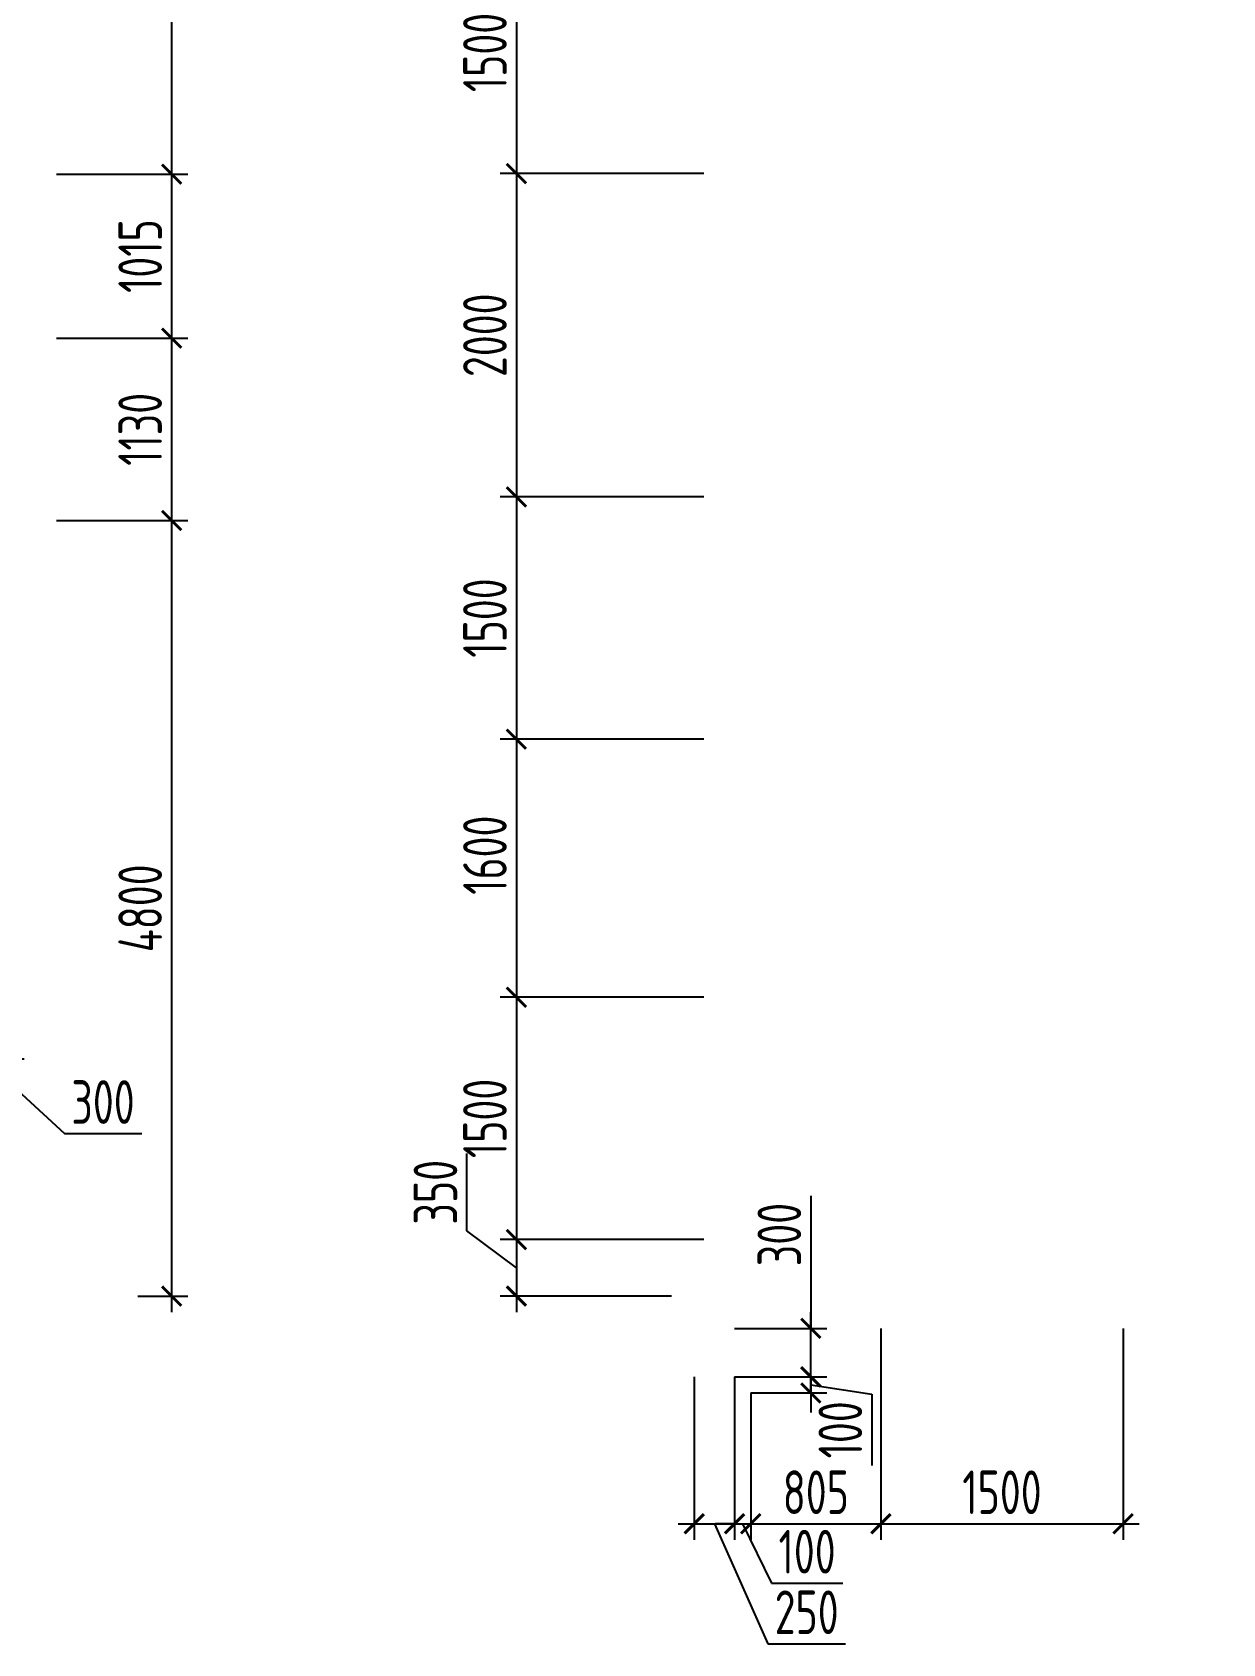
# Model space of a CAD drawing. Header units: millimetres. Extents: x -350007 to 536090, y -888 to 198380.
# Drawn here: x -160289 to -152915, y 59503 to 69480 of the extents above; entities that cross this region are included whole.
import ezdxf

# ---------------------------------------------------------------- set-up
doc = ezdxf.new("R2010")
doc.units = ezdxf.units.MM
doc.layers.add('АР_Размеры нов.', color=15, linetype='Continuous', lineweight=0)
doc.styles.add('ISOCPEUR', font='isocpeur.ttf', dxfattribs={"width": 0.7})
doc.dimstyles.new('R_100', dxfattribs={"dimtxt": 270, "dimasz": 120, "dimexe": 100, "dimexo": 0, "dimgap": 60, "dimtad": 1, "dimdec": 0, "dimrnd": 5, "dimzin": 0, "dimdsep": 46, "dimtxsty": 'ISOCPEUR', "dimblk": 'ARCHTICK', "dimcen": 0, "dimdle": 100, "dimclrd": 256, "dimclre": 256, "dimclrt": 256, "dimadec": 0, "dimazin": 0, "dimtfac": 2, "dimtdec": 0, "dimtofl": 0, "dimtmove": 1, "dimatfit": 3, "dimfxl": 1, "dimtvp": 3, "dimtolj": 1, "dimtzin": 0, "dimarcsym": 0})

# ---------------------------------------------------------------- blocks, each defined once
blk = doc.blocks.new('_ArchTick')
at = {"color": 0, "linetype": 'ByBlock', "const_width": 0.15}
blk.add_lwpolyline([(-0.5, -0.5), (0.5, 0.5)], dxfattribs=at)
blk = doc.blocks.new('*D2783')
at = {"layer": 'АР_Размеры нов.', "lineweight": -2, "ltscale": 100, "transparency": 16777216}
for p, q in [((-157290.2, 70205), (-157290.2, 68505)), ((-156128.9, 70105), (-157390.2, 70105)), ((-156128.9, 68605), (-157390.2, 68605))]:
    blk.add_line(p, q, dxfattribs=at)
at = {"layer": 'АР_Размеры нов.', "lineweight": -2, "ltscale": 100, "transparency": 16777216, "xscale": 120, "yscale": 120, "zscale": 120}
for p, rotation in [((-157290.2, 70105), 90), ((-157290.2, 68605), 270)]:
    blk.add_blockref('_ArchTick', p, dxfattribs=dict(at, rotation=rotation))
at = {"layer": 'АР_Размеры нов.', "ltscale": 100, "transparency": 16777216, "insert": (-157485.2, 69355), "char_height": 270, "attachment_point": 5, "rotation": 90, "style": 'ISOCPEUR'}
blk.add_mtext('\\A1;1500', dxfattribs=at)
blk = doc.blocks.new('*D2784')
at = {"layer": 'АР_Размеры нов.', "lineweight": -2, "ltscale": 100, "transparency": 16777216}
for p, q in [((-157290.2, 68705), (-157290.2, 66503.5)), ((-156128.9, 68605), (-157390.2, 68605)), ((-156128.9, 66603.5), (-157390.2, 66603.5))]:
    blk.add_line(p, q, dxfattribs=at)
at = {"layer": 'АР_Размеры нов.', "lineweight": -2, "ltscale": 100, "transparency": 16777216, "xscale": 120, "yscale": 120, "zscale": 120}
for p, rotation in [((-157290.2, 68605), 90), ((-157290.2, 66603.5), 270)]:
    blk.add_blockref('_ArchTick', p, dxfattribs=dict(at, rotation=rotation))
at = {"layer": 'АР_Размеры нов.', "ltscale": 100, "transparency": 16777216, "insert": (-157485.2, 67604.3), "char_height": 270, "attachment_point": 5, "rotation": 90, "style": 'ISOCPEUR'}
blk.add_mtext('\\A1;2000', dxfattribs=at)
blk = doc.blocks.new('*D2785')
at = {"layer": 'АР_Размеры нов.', "lineweight": -2, "ltscale": 100, "transparency": 16777216}
for p, q in [((-157290.2, 66703.5), (-157290.2, 65003.5)), ((-156128.9, 66603.5), (-157390.2, 66603.5)), ((-156128.9, 65103.5), (-157390.2, 65103.5))]:
    blk.add_line(p, q, dxfattribs=at)
at = {"layer": 'АР_Размеры нов.', "lineweight": -2, "ltscale": 100, "transparency": 16777216, "xscale": 120, "yscale": 120, "zscale": 120}
for p, rotation in [((-157290.2, 66603.5), 90), ((-157290.2, 65103.5), 270)]:
    blk.add_blockref('_ArchTick', p, dxfattribs=dict(at, rotation=rotation))
at = {"layer": 'АР_Размеры нов.', "ltscale": 100, "transparency": 16777216, "insert": (-157485.2, 65853.5), "char_height": 270, "attachment_point": 5, "rotation": 90, "style": 'ISOCPEUR'}
blk.add_mtext('\\A1;1500', dxfattribs=at)
blk = doc.blocks.new('*D2786')
at = {"layer": 'АР_Размеры нов.', "lineweight": -2, "ltscale": 100, "transparency": 16777216}
for p, q in [((-157290.2, 65203.5), (-157290.2, 63405.4)), ((-156128.9, 65103.5), (-157390.2, 65103.5)), ((-156128.9, 63505.4), (-157390.2, 63505.4))]:
    blk.add_line(p, q, dxfattribs=at)
at = {"layer": 'АР_Размеры нов.', "lineweight": -2, "ltscale": 100, "transparency": 16777216, "xscale": 120, "yscale": 120, "zscale": 120}
for p, rotation in [((-157290.2, 65103.5), 90), ((-157290.2, 63505.4), 270)]:
    blk.add_blockref('_ArchTick', p, dxfattribs=dict(at, rotation=rotation))
at = {"layer": 'АР_Размеры нов.', "ltscale": 100, "transparency": 16777216, "insert": (-157485.2, 64385.4), "char_height": 270, "attachment_point": 5, "rotation": 90, "style": 'ISOCPEUR'}
blk.add_mtext('\\A1;1600', dxfattribs=at)
blk = doc.blocks.new('*D2787')
at = {"layer": 'АР_Размеры нов.', "lineweight": -2, "ltscale": 100, "transparency": 16777216}
for p, q in [((-157290.2, 63605.4), (-157290.2, 61905.4)), ((-156128.9, 63505.4), (-157390.2, 63505.4)), ((-156128.9, 62005.4), (-157390.2, 62005.4))]:
    blk.add_line(p, q, dxfattribs=at)
at = {"layer": 'АР_Размеры нов.', "lineweight": -2, "ltscale": 100, "transparency": 16777216, "xscale": 120, "yscale": 120, "zscale": 120}
for p, rotation in [((-157290.2, 63505.4), 90), ((-157290.2, 62005.4), 270)]:
    blk.add_blockref('_ArchTick', p, dxfattribs=dict(at, rotation=rotation))
at = {"layer": 'АР_Размеры нов.', "ltscale": 100, "transparency": 16777216, "insert": (-157485.2, 62755.4), "char_height": 270, "attachment_point": 5, "rotation": 90, "style": 'ISOCPEUR'}
blk.add_mtext('\\A1;1500', dxfattribs=at)
blk = doc.blocks.new('*D2788')
at = {"layer": 'АР_Размеры нов.', "lineweight": -2, "ltscale": 100, "transparency": 16777216}
for p, q in [((-157596.5, 62059), (-157596.5, 62538.1)), ((-157290.2, 62105.4), (-157290.2, 61555.7)), ((-157290.2, 61830.5), (-157596.5, 62059)), ((-156128.9, 62005.4), (-157390.2, 62005.4)), ((-156328.9, 61655.7), (-157390.2, 61655.7))]:
    blk.add_line(p, q, dxfattribs=at)
at = {"layer": 'АР_Размеры нов.', "lineweight": -2, "ltscale": 100, "transparency": 16777216, "xscale": 120, "yscale": 120, "zscale": 120}
for p, rotation in [((-157290.2, 62005.4), 90), ((-157290.2, 61655.7), 270)]:
    blk.add_blockref('_ArchTick', p, dxfattribs=dict(at, rotation=rotation))
at = {"layer": 'АР_Размеры нов.', "ltscale": 100, "transparency": 16777216, "insert": (-157791.5, 62298.6), "char_height": 270, "attachment_point": 5, "rotation": 90, "style": 'ISOCPEUR'}
blk.add_mtext('\\A1;350', dxfattribs=at)
blk = doc.blocks.new('*D1873')
at = {"layer": 'АР_Размеры нов.', "lineweight": -2, "ltscale": 500, "transparency": 16777216}
for p, q in [((-156188.9, 61155.7), (-156188.9, 60146)), ((-155938.9, 61155.7), (-155938.9, 60146)), ((-156288.9, 60246), (-155838.9, 60246)), ((-156063.9, 60246), (-155732.1, 59503)), ((-155732.1, 59503), (-155253, 59503))]:
    blk.add_line(p, q, dxfattribs=at)
at = {"layer": 'АР_Размеры нов.', "lineweight": -2, "ltscale": 500, "transparency": 16777216, "xscale": 120, "yscale": 120, "zscale": 120, "rotation": 180}
blk.add_blockref('_ArchTick', (-156188.9, 60246), dxfattribs=at)
at = {"layer": 'АР_Размеры нов.', "lineweight": -2, "ltscale": 500, "transparency": 16777216, "xscale": 120, "yscale": 120, "zscale": 120}
blk.add_blockref('_ArchTick', (-155938.9, 60246), dxfattribs=at)
at = {"layer": 'АР_Размеры нов.', "lineweight": 13, "ltscale": 500, "transparency": 16777216, "insert": (-155492.5, 59698), "char_height": 270, "attachment_point": 5, "style": 'ISOCPEUR'}
blk.add_mtext('\\A1;250', dxfattribs=at)
blk = doc.blocks.new('*D1874')
at = {"layer": 'АР_Размеры нов.', "lineweight": -2, "ltscale": 500, "transparency": 16777216}
for p, q in [((-155938.9, 61155.7), (-155938.9, 60146)), ((-155838.9, 61055.7), (-155838.9, 60146)), ((-155938.9, 60246), (-156058.9, 60246)), ((-155938.9, 60246), (-155838.9, 60246)), ((-155888.9, 60246), (-155710.4, 59877.9)), ((-155838.9, 60246), (-155718.9, 60246)), ((-155710.4, 59877.9), (-155269.1, 59877.9))]:
    blk.add_line(p, q, dxfattribs=at)
at = {"layer": 'АР_Размеры нов.', "lineweight": -2, "ltscale": 500, "transparency": 16777216, "xscale": 120, "yscale": 120, "zscale": 120}
blk.add_blockref('_ArchTick', (-155938.9, 60246), dxfattribs=at)
at = {"layer": 'АР_Размеры нов.', "lineweight": -2, "ltscale": 500, "transparency": 16777216, "xscale": 120, "yscale": 120, "zscale": 120, "rotation": 180}
blk.add_blockref('_ArchTick', (-155838.9, 60246), dxfattribs=at)
at = {"layer": 'АР_Размеры нов.', "lineweight": 13, "ltscale": 500, "transparency": 16777216, "insert": (-155489.7, 60072.9), "char_height": 270, "attachment_point": 5, "style": 'ISOCPEUR'}
blk.add_mtext('\\A1;100', dxfattribs=at)
blk = doc.blocks.new('*D1875')
at = {"layer": 'АР_Размеры нов.', "lineweight": -2, "ltscale": 500, "transparency": 16777216}
for p, q in [((-155032.8, 61455.7), (-155032.8, 60146)), ((-155838.9, 61055.7), (-155838.9, 60146)), ((-155938.9, 60246), (-154932.8, 60246))]:
    blk.add_line(p, q, dxfattribs=at)
at = {"layer": 'АР_Размеры нов.', "lineweight": -2, "ltscale": 500, "transparency": 16777216, "xscale": 120, "yscale": 120, "zscale": 120, "rotation": 180}
blk.add_blockref('_ArchTick', (-155838.9, 60246), dxfattribs=at)
at = {"layer": 'АР_Размеры нов.', "lineweight": -2, "ltscale": 500, "transparency": 16777216, "xscale": 120, "yscale": 120, "zscale": 120}
blk.add_blockref('_ArchTick', (-155032.8, 60246), dxfattribs=at)
at = {"layer": 'АР_Размеры нов.', "lineweight": 13, "ltscale": 500, "transparency": 16777216, "insert": (-155435.8, 60441), "char_height": 270, "attachment_point": 5, "style": 'ISOCPEUR'}
blk.add_mtext('\\A1;805', dxfattribs=at)
blk = doc.blocks.new('*D1876')
at = {"layer": 'АР_Размеры нов.', "lineweight": -2, "ltscale": 500, "transparency": 16777216}
for p, q in [((-155032.8, 61455.7), (-155032.8, 60146)), ((-153532.8, 61455.7), (-153532.8, 60146)), ((-155132.8, 60246), (-153432.8, 60246))]:
    blk.add_line(p, q, dxfattribs=at)
at = {"layer": 'АР_Размеры нов.', "lineweight": -2, "ltscale": 500, "transparency": 16777216, "xscale": 120, "yscale": 120, "zscale": 120, "rotation": 180}
blk.add_blockref('_ArchTick', (-155032.8, 60246), dxfattribs=at)
at = {"layer": 'АР_Размеры нов.', "lineweight": -2, "ltscale": 500, "transparency": 16777216, "xscale": 120, "yscale": 120, "zscale": 120}
blk.add_blockref('_ArchTick', (-153532.8, 60246), dxfattribs=at)
at = {"layer": 'АР_Размеры нов.', "lineweight": 13, "ltscale": 500, "transparency": 16777216, "insert": (-154282.8, 60441), "char_height": 270, "attachment_point": 5, "style": 'ISOCPEUR'}
blk.add_mtext('\\A1;1500', dxfattribs=at)
blk = doc.blocks.new('*D1877')
at = {"layer": 'АР_Размеры нов.', "lineweight": -2, "ltscale": 500, "transparency": 16777216}
for p, q in [((-155466.8, 62276.2), (-155466.8, 61455.7)), ((-155466.8, 61055.7), (-155466.8, 61555.7)), ((-155938.9, 61455.7), (-155366.8, 61455.7)), ((-155938.9, 61155.7), (-155366.8, 61155.7))]:
    blk.add_line(p, q, dxfattribs=at)
at = {"layer": 'АР_Размеры нов.', "lineweight": -2, "ltscale": 500, "transparency": 16777216, "xscale": 120, "yscale": 120, "zscale": 120}
for p, rotation in [((-155466.8, 61455.7), 90), ((-155466.8, 61155.7), 270)]:
    blk.add_blockref('_ArchTick', p, dxfattribs=dict(at, rotation=rotation))
at = {"layer": 'АР_Размеры нов.', "lineweight": 13, "ltscale": 500, "transparency": 16777216, "insert": (-155661.8, 62036.7), "char_height": 270, "attachment_point": 5, "rotation": 90, "style": 'ISOCPEUR'}
blk.add_mtext('\\A1;300', dxfattribs=at)
blk = doc.blocks.new('*D1878')
at = {"layer": 'АР_Размеры нов.', "lineweight": -2, "ltscale": 500, "transparency": 16777216}
for p, q in [((-155466.8, 61155.7), (-155466.8, 61275.7)), ((-155938.9, 61155.7), (-155366.8, 61155.7)), ((-155466.8, 61155.7), (-155466.8, 61055.7)), ((-155466.8, 61105.7), (-155088.8, 61048.1)), ((-155838.9, 61055.7), (-155366.8, 61055.7)), ((-155466.8, 61055.7), (-155466.8, 60935.7)), ((-155088.8, 61048.1), (-155088.8, 60606.8))]:
    blk.add_line(p, q, dxfattribs=at)
at = {"layer": 'АР_Размеры нов.', "lineweight": -2, "ltscale": 500, "transparency": 16777216, "xscale": 120, "yscale": 120, "zscale": 120}
for p, rotation in [((-155466.8, 61155.7), 270), ((-155466.8, 61055.7), 90)]:
    blk.add_blockref('_ArchTick', p, dxfattribs=dict(at, rotation=rotation))
at = {"layer": 'АР_Размеры нов.', "lineweight": 13, "ltscale": 500, "transparency": 16777216, "insert": (-155283.8, 60827.5), "char_height": 270, "attachment_point": 5, "rotation": 90, "style": 'ISOCPEUR'}
blk.add_mtext('\\A1;100', dxfattribs=at)
blk = doc.blocks.new('*D1888')
at = {"layer": 'АР_Размеры нов.', "lineweight": -2, "ltscale": 500, "transparency": 16777216}
for p, q in [((-160738.6, 63103.2), (-160738.6, 63222)), ((-160438.9, 63103.2), (-160438.9, 63222)), ((-160338.9, 63122), (-160838.6, 63122)), ((-160588.7, 63122), (-160089.9, 62661.8)), ((-160089.9, 62661.8), (-159610.8, 62661.8))]:
    blk.add_line(p, q, dxfattribs=at)
at = {"layer": 'АР_Размеры нов.', "lineweight": -2, "ltscale": 500, "transparency": 16777216, "xscale": 120, "yscale": 120, "zscale": 120, "rotation": 180}
blk.add_blockref('_ArchTick', (-160738.6, 63122), dxfattribs=at)
at = {"layer": 'АР_Размеры нов.', "lineweight": -2, "ltscale": 500, "transparency": 16777216, "xscale": 120, "yscale": 120, "zscale": 120}
blk.add_blockref('_ArchTick', (-160438.9, 63122), dxfattribs=at)
at = {"layer": 'АР_Размеры нов.', "lineweight": 13, "ltscale": 500, "transparency": 16777216, "insert": (-159850.3, 62856.8), "char_height": 270, "attachment_point": 5, "style": 'ISOCPEUR'}
blk.add_mtext('\\A1;300', dxfattribs=at)
blk = doc.blocks.new('*D1859')
at = {"layer": 'АР_Размеры нов.', "lineweight": -2, "ltscale": 500, "transparency": 16777216}
for p, q in [((-159425.2, 61555.7), (-159425.2, 66556.9)), ((-160138.3, 66456.9), (-159325.2, 66456.9)), ((-159635.8, 61655.7), (-159325.2, 61655.7))]:
    blk.add_line(p, q, dxfattribs=at)
at = {"layer": 'АР_Размеры нов.', "lineweight": -2, "ltscale": 500, "transparency": 16777216, "xscale": 120, "yscale": 120, "zscale": 120}
for p, rotation in [((-159425.2, 66456.9), 90), ((-159425.2, 61655.7), 270)]:
    blk.add_blockref('_ArchTick', p, dxfattribs=dict(at, rotation=rotation))
at = {"layer": 'АР_Размеры нов.', "lineweight": 13, "ltscale": 500, "transparency": 16777216, "insert": (-159620.2, 64056.3), "char_height": 270, "attachment_point": 5, "rotation": 90, "style": 'ISOCPEUR'}
blk.add_mtext('\\A1;4800', dxfattribs=at)
blk = doc.blocks.new('*D1975')
at = {"layer": 'АР_Размеры нов.', "lineweight": -2, "ltscale": 500, "transparency": 16777216}
for p, q in [((-159425.2, 66356.9), (-159425.2, 67686.9)), ((-160138.9, 67586.9), (-159325.2, 67586.9)), ((-160138.3, 66456.9), (-159325.2, 66456.9))]:
    blk.add_line(p, q, dxfattribs=at)
at = {"layer": 'АР_Размеры нов.', "lineweight": -2, "ltscale": 500, "transparency": 16777216, "xscale": 120, "yscale": 120, "zscale": 120}
for p, rotation in [((-159425.2, 67586.9), 90), ((-159425.2, 66456.9), 270)]:
    blk.add_blockref('_ArchTick', p, dxfattribs=dict(at, rotation=rotation))
at = {"layer": 'АР_Размеры нов.', "lineweight": 13, "ltscale": 500, "transparency": 16777216, "insert": (-159620.2, 67021.9), "char_height": 270, "attachment_point": 5, "rotation": 90, "style": 'ISOCPEUR'}
blk.add_mtext('\\A1;1130', dxfattribs=at)
blk = doc.blocks.new('*D1976')
at = {"layer": 'АР_Размеры нов.', "lineweight": -2, "ltscale": 500, "transparency": 16777216}
for p, q in [((-159425.2, 67486.9), (-159425.2, 68701.9)), ((-160138.8, 68601.9), (-159325.2, 68601.9)), ((-160138.9, 67586.9), (-159325.2, 67586.9))]:
    blk.add_line(p, q, dxfattribs=at)
at = {"layer": 'АР_Размеры нов.', "lineweight": -2, "ltscale": 500, "transparency": 16777216, "xscale": 120, "yscale": 120, "zscale": 120}
for p, rotation in [((-159425.2, 68601.9), 90), ((-159425.2, 67586.9), 270)]:
    blk.add_blockref('_ArchTick', p, dxfattribs=dict(at, rotation=rotation))
at = {"layer": 'АР_Размеры нов.', "lineweight": 13, "ltscale": 500, "transparency": 16777216, "insert": (-159620.2, 68094.4), "char_height": 270, "attachment_point": 5, "rotation": 90, "style": 'ISOCPEUR'}
blk.add_mtext('\\A1;1015', dxfattribs=at)
blk = doc.blocks.new('*D1977')
at = {"layer": 'АР_Размеры нов.', "lineweight": -2, "ltscale": 500, "transparency": 16777216}
for p, q in [((-159425.2, 68501.9), (-159425.2, 71095.7)), ((-160138.9, 70995.7), (-159325.2, 70995.7)), ((-160138.8, 68601.9), (-159325.2, 68601.9))]:
    blk.add_line(p, q, dxfattribs=at)
at = {"layer": 'АР_Размеры нов.', "lineweight": -2, "ltscale": 500, "transparency": 16777216, "xscale": 120, "yscale": 120, "zscale": 120}
for p, rotation in [((-159425.2, 70995.7), 90), ((-159425.2, 68601.9), 270)]:
    blk.add_blockref('_ArchTick', p, dxfattribs=dict(at, rotation=rotation))
at = {"layer": 'АР_Размеры нов.', "lineweight": 13, "ltscale": 500, "transparency": 16777216, "insert": (-159620.2, 69798.8), "char_height": 270, "attachment_point": 5, "rotation": 90, "style": 'ISOCPEUR'}
blk.add_mtext('\\A1;2395', dxfattribs=at)
blk = doc.blocks.new('*D7185')
at = {"layer": 'АР_Размеры нов.', "lineweight": -2, "transparency": 16777216}
for p, q in [((-152915.4, 120873.4), (-152915.4, 121314.7)), ((-153510.4, 120694.9), (-152915.4, 120873.4)), ((-153510.4, 120520.7), (-153510.4, 120869.1)), ((-154303.9, 120769.1), (-153410.4, 120769.1)), ((-154463.9, 120620.7), (-153410.4, 120620.7)), ((-280686, 59784.7), (-280686, 60786.4)), ((-281179, 60686.4), (-280586, 60686.4)), ((-281179, 59884.7), (-280586, 59884.7))]:
    blk.add_line(p, q, dxfattribs=at)
at = {"layer": 'АР_Размеры нов.', "lineweight": -2, "transparency": 16777216, "xscale": 120, "yscale": 120, "zscale": 120}
for p, rotation in [((-153510.4, 120769.1), 90), ((-153510.4, 120620.7), 270), ((-280686, 60686.4), 90), ((-280686, 59884.7), 270)]:
    blk.add_blockref('_ArchTick', p, dxfattribs=dict(at, rotation=rotation))
at = {"layer": 'АР_Размеры нов.', "transparency": 16777216, "char_height": 270, "attachment_point": 5, "rotation": 90, "style": 'ISOCPEUR'}
for s, insert in [('\\A1;150', (-153110.4, 121094.1)), ('\\A1;800', (-280881, 60285.5))]:
    blk.add_mtext(s, dxfattribs=dict(at, insert=insert))

msp = doc.modelspace()

# ---------------------------------------------------------------- dimensions: what is measured, and where the dimension line sits
at = {"layer": 'АР_Размеры нов.'}
for base, p1, p2, middle in [((-153510.4, 120769.1), (-154463.9, 120620.7), (-154303.9, 120769.1), (-153110.4, 120933.4)), ((-280686, 60686.4), (-281179, 59884.7), (-281179, 60686.4), (-280881, 60285.5))]:
    dim = msp.add_linear_dim(base=base, p1=p1, p2=p2, angle=90, dimstyle='R_100', override={"dimpost": '\\X'}, dxfattribs=at)
    dim.commit()
    dim.dimension.update_dxf_attribs({"geometry": '*D7185', "text_midpoint": middle})
at = {"layer": 'АР_Размеры нов.', "lineweight": 13, "ltscale": 500}
for base, p1, p2, picture, middle in [((-159425.2, 70995.7), (-160138.8, 68601.9), (-160138.9, 70995.7), '*D1977', (-159620.2, 69798.8)), ((-159425.2, 67586.9), (-160138.3, 66456.9), (-160138.9, 67586.9), '*D1975', (-159620.2, 67021.9)), ((-159425.2, 66456.9), (-159635.8, 61655.7), (-160138.3, 66456.9), '*D1859', (-159620.2, 64056.3))]:
    dim = msp.add_linear_dim(base=base, p1=p1, p2=p2, angle=90, dimstyle='R_100', override={"dimpost": '\\X'}, dxfattribs=at)
    dim.commit()
    dim.dimension.update_dxf_attribs({"geometry": picture, "text_midpoint": middle})
at = {"layer": 'АР_Размеры нов.', "ltscale": 100}
for base, p1, p2, picture, middle in [((-157290.2, 68605), (-156128.9, 70105), (-156128.9, 68605), '*D2783', (-157485.2, 69355)), ((-157290.1832, 66603.511), (-156128.8535, 68604.9992), (-156128.8535, 66603.511), '*D2784', (-157485.1832, 67604.2551)), ((-157290.2, 65103.5), (-156128.9, 66603.5), (-156128.9, 65103.5), '*D2785', (-157485.2, 65853.5)), ((-157290.2, 62005.4), (-156128.9, 63505.4), (-156128.9, 62005.4), '*D2787', (-157485.2, 62755.4))]:
    dim = msp.add_linear_dim(base=base, p1=p1, p2=p2, angle=90, dimstyle='R_100', override={"dimpost": '\\X', "dimfxl": 2.5, "dimarcsym": 1}, dxfattribs=at)
    dim.commit()
    dim.dimension.update_dxf_attribs({"geometry": picture, "text_midpoint": middle})
at = {"layer": 'АР_Размеры нов.', "lineweight": 13, "ltscale": 500}
for base, p1, p2, picture, middle in [((-159425.2, 68601.9), (-160138.9, 67586.9), (-160138.8, 68601.9), '*D1976', (-159425.2, 68094.4)), ((-155466.8, 61455.7), (-155938.9, 61155.7), (-155938.9, 61455.7), '*D1877', (-155299.6, 62036.7)), ((-155466.8, 61055.7), (-155938.9, 61155.7), (-155838.9, 61055.7), '*D1878', (-155088.8, 60988.1))]:
    dim = msp.add_linear_dim(base=base, p1=p1, p2=p2, angle=90, dimstyle='R_100', override={"dimpost": '\\X'}, dxfattribs=at)
    dim.commit()
    dim.dimension.update_dxf_attribs({"geometry": picture, "text_midpoint": middle, "dimtype": 160})
at = {"layer": 'АР_Размеры нов.', "ltscale": 100}
for base, p1, p2, picture, middle in [((-157290.2, 63505.4), (-156128.9, 65103.5), (-156128.9, 63505.4), '*D2786', (-157290.2, 64385.4)), ((-157290.2, 61655.7), (-156128.9, 62005.4), (-156328.9, 61655.7), '*D2788', (-157596.5, 62119))]:
    dim = msp.add_linear_dim(base=base, p1=p1, p2=p2, angle=90, dimstyle='R_100', override={"dimpost": '\\X', "dimfxl": 2.5, "dimarcsym": 1}, dxfattribs=at)
    dim.commit()
    dim.dimension.update_dxf_attribs({"geometry": picture, "text_midpoint": middle, "dimtype": 160})
at = {"layer": 'АР_Размеры нов.', "lineweight": 13, "ltscale": 500}
for base, p1, p2, picture, middle in [((-160738.6, 63122), (-160438.9, 63103.2), (-160738.6, 63103.2), '*D1888', (-160029.9, 62661.8)), ((-155938.9, 60246), (-156188.9, 61155.7), (-155938.9, 61155.7), '*D1873', (-155672.1, 59503)), ((-155838.9, 60246), (-155938.9, 61155.7), (-155838.9, 61055.7), '*D1874', (-155650.4, 59877.9))]:
    dim = msp.add_linear_dim(base=base, p1=p1, p2=p2, dimstyle='R_100', override={"dimpost": '\\X'}, dxfattribs=at)
    dim.commit()
    dim.dimension.update_dxf_attribs({"geometry": picture, "text_midpoint": middle, "dimtype": 160})
for base, p1, p2, picture, middle in [((-155032.8, 60246), (-155838.9, 61055.7), (-155032.8, 61455.7), '*D1875', (-155435.8, 60441)), ((-153532.8, 60246), (-155032.8, 61455.7), (-153532.8, 61455.7), '*D1876', (-154282.8, 60441))]:
    dim = msp.add_linear_dim(base=base, p1=p1, p2=p2, dimstyle='R_100', override={"dimpost": '\\X'}, dxfattribs=at)
    dim.commit()
    dim.dimension.update_dxf_attribs({"geometry": picture, "text_midpoint": middle})

doc.saveas('drawing.dxf')
